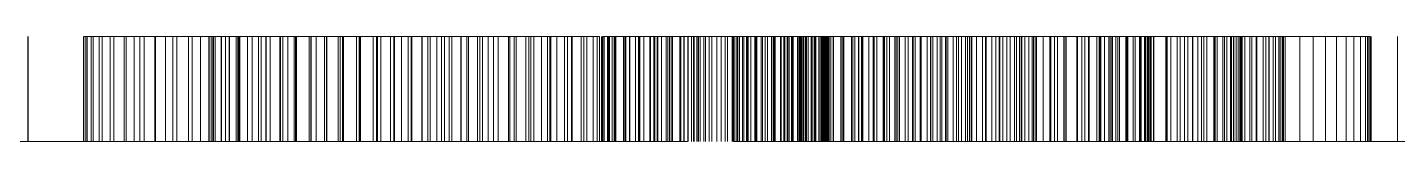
# Model space of a CAD drawing. Extents: x 23 to 587, y 4 to 413.
# Drawn here: x 467.789 to 468.442, y 194.924 to 194.974 of the extents above; entities that cross this region are included whole.
import ezdxf

# ---------------------------------------------------------------- set-up
doc = ezdxf.new("R2010")
doc.units = 0
doc.linetypes.add('DASHED', pattern=[15, 12, -3])
doc.layers.get('0').update_dxf_attribs({"lineweight": 13})

# ---------------------------------------------------------------- blocks, each defined once
blk = doc.blocks.new('BLOCK437')
at = {"color": 7, "linetype": 'DASHED', "lineweight": 13, "ltscale": 0.0025}
for p, q in [((-92.4097, 126.9), (-92.4097, 127)), ((-92.4094, 126.9), (-92.4094, 127)), ((-92.4092, 126.9), (-92.4092, 127)), ((-92.3567, 126.9), (-92.3567, 127)), ((-92.3563, 126.9), (-92.3563, 127)), ((-92.3543, 126.9), (-92.3543, 127)), ((-92.3531, 126.9), (-92.3531, 127)), ((-92.3493, 126.9), (-92.3493, 127)), ((-92.3473, 126.9), (-92.3473, 127)), ((-92.3415, 126.9), (-92.3415, 127)), ((-92.3388, 126.9), (-92.3388, 127)), ((-92.331, 126.9), (-92.331, 127)), ((-92.3275, 126.9), (-92.3275, 127)), ((-92.3178, 126.9), (-92.3178, 127)), ((-92.316, 126.9), (-92.316, 127)), ((-92.3084, 126.9), (-92.3084, 127)), ((-92.3028, 126.9), (-92.3028, 127)), ((-92.2987, 126.9), (-92.2987, 127)), ((-92.2887, 126.9), (-92.2887, 127)), ((-92.2879, 126.9), (-92.2879, 127)), ((-92.2783, 126.9), (-92.2783, 127)), ((-92.2713, 126.9), (-92.2713, 127)), ((-92.2675, 126.9), (-92.2675, 127)), ((-92.2565, 126.9), (-92.2565, 127)), ((-92.2529, 126.9), (-92.2529, 127)), ((-92.245, 126.9), (-92.245, 127)), ((-92.237, 126.9), (-92.237, 127)), ((-92.2369, 126.9), (-92.2369, 127)), ((-92.235, 126.9), (-92.235, 127)), ((-92.2349, 126.9), (-92.2349, 127)), ((-92.2332, 126.9), (-92.2332, 127)), ((-92.2327, 126.9), (-92.2327, 127)), ((-92.2311, 126.9), (-92.2311, 127)), ((-92.231, 126.9), (-92.231, 127)), ((-92.2253, 126.9), (-92.2253, 127)), ((-92.225, 126.9), (-92.225, 127)), ((-92.2211, 126.9), (-92.2211, 127)), ((-92.2177, 126.9), (-92.2177, 127)), ((-92.2175, 126.9), (-92.2175, 127)), ((-92.2109, 126.9), (-92.2109, 127)), ((-92.2093, 126.9), (-92.2093, 127)), ((-92.2086, 126.9), (-92.2086, 127)), ((-92.2076, 126.9), (-92.2076, 127)), ((-92.2001, 126.9), (-92.2001, 127)), ((-92.1959, 126.9), (-92.1959, 127)), ((-92.1958, 126.9), (-92.1958, 127)), ((-92.1898, 126.9), (-92.1898, 127)), ((-92.1873, 126.9), (-92.1873, 127)), ((-92.1829, 126.9), (-92.1829, 127)), ((-92.1825, 126.9), (-92.1825, 127)), ((-92.1787, 126.9), (-92.1787, 127)), ((-92.1695, 126.9), (-92.1695, 127)), ((-92.1688, 126.9), (-92.1688, 127)), ((-92.1666, 126.9), (-92.1666, 127)), ((-92.1619, 126.9), (-92.1619, 127)), ((-92.1557, 126.9), (-92.1557, 127)), ((-92.1546, 126.9), (-92.1546, 127)), ((-92.1535, 126.9), (-92.1535, 127)), ((-92.1415, 126.9), (-92.1415, 127)), ((-92.14, 126.9), (-92.14, 127)), ((-92.1395, 126.9), (-92.1395, 127)), ((-92.1349, 126.9), (-92.1349, 127)), ((-92.1268, 126.9), (-92.1268, 127)), ((-92.125, 126.9), (-92.125, 127)), ((-92.1246, 126.9), (-92.1246, 127)), ((-92.1139, 126.9), (-92.1139, 127)), ((-92.1118, 126.9), (-92.1118, 127)), ((-92.1096, 126.9), (-92.1096, 127)), ((-92.1088, 126.9), (-92.1088, 127)), ((-92.0963, 126.9), (-92.0963, 127)), ((-92.0937, 126.9), (-92.0937, 127)), ((-92.0933, 126.9), (-92.0933, 127)), ((-92.0925, 126.9), (-92.0925, 127)), ((-92.0804, 126.9), (-92.0804, 127)), ((-92.0774, 126.9), (-92.0774, 127)), ((-92.0763, 126.9), (-92.0763, 127)), ((-92.0731, 126.9), (-92.0731, 127)), ((-92.064, 126.9), (-92.064, 127)), ((-92.0607, 126.9), (-92.0607, 127)), ((-92.0602, 126.9), (-92.0602, 127)), ((-92.0534, 126.9), (-92.0534, 127)), ((-92.0472, 126.9), (-92.0472, 127)), ((-92.0442, 126.9), (-92.0442, 127)), ((-92.0436, 126.9), (-92.0436, 127)), ((-92.0341, 126.9), (-92.0341, 127)), ((-92.0336, 126.9), (-92.0336, 127)), ((-92.0283, 126.9), (-92.0283, 127)), ((-92.026, 126.9), (-92.026, 127)), ((-92.0197, 126.9), (-92.0197, 127)), ((-92.0153, 126.9), (-92.0153, 127)), ((-92.0125, 126.9), (-92.0125, 127)), ((-92.008, 126.9), (-92.008, 127)), ((-92.0055, 126.9), (-92.0055, 127)), ((-91.9968, 126.9), (-91.9968, 127)), ((-91.9967, 126.9), (-91.9967, 127)), ((-91.9911, 126.9), (-91.9911, 127)), ((-91.9896, 126.9), (-91.9896, 127)), ((-91.9811, 126.9), (-91.9811, 127)), ((-91.9788, 126.9), (-91.9788, 127)), ((-91.9763, 126.9), (-91.9763, 127)), ((-91.9708, 126.9), (-91.9708, 127)), ((-91.9656, 126.9), (-91.9656, 127)), ((-91.9613, 126.9), (-91.9613, 127)), ((-91.9612, 126.9), (-91.9612, 127)), ((-91.9516, 126.9), (-91.9516, 127)), ((-91.9502, 126.9), (-91.9502, 127)), ((-91.9459, 126.9), (-91.9459, 127)), ((-91.944, 126.9), (-91.944, 127)), ((-91.935, 126.9), (-91.935, 127)), ((-91.932, 126.9), (-91.932, 127)), ((-91.9303, 126.9), (-91.9303, 127)), ((-91.9273, 126.9), (-91.9273, 127)), ((-91.92, 126.9), (-91.92, 127)), ((-91.9144, 126.9), (-91.9144, 127)), ((-91.9119, 126.9), (-91.9119, 127)), ((-91.911, 126.9), (-91.911, 127)), ((-91.9053, 126.9), (-91.9053, 127)), ((-91.8982, 126.9), (-91.8982, 127)), ((-91.8951, 126.9), (-91.8951, 127)), ((-91.8915, 126.9), (-91.8915, 127)), ((-91.8908, 126.9), (-91.8908, 127)), ((-91.8821, 126.9), (-91.8821, 127)), ((-91.8797, 126.9), (-91.8797, 127)), ((-91.8767, 126.9), (-91.8767, 127)), ((-91.8706, 126.9), (-91.8706, 127)), ((-91.8669, 126.9), (-91.8669, 127)), ((-91.8647, 126.9), (-91.8647, 127)), ((-91.8628, 126.9), (-91.8628, 127)), ((-91.8618, 126.9), (-91.8618, 127)), ((-91.8607, 126.9), (-91.8607, 127)), ((-91.8602, 126.9), (-91.8602, 127)), ((-91.8571, 126.9), (-91.8571, 127)), ((-91.856, 126.9), (-91.856, 127)), ((-91.8553, 126.9), (-91.8553, 127)), ((-91.8527, 126.9), (-91.8527, 127)), ((-91.8508, 126.9), (-91.8508, 127)), ((-91.8502, 126.9), (-91.8502, 127)), ((-91.8491, 126.9), (-91.8491, 127)), ((-91.8491, 126.9), (-91.8491, 127)), ((-91.8419, 126.9), (-91.8419, 127)), ((-91.8406, 126.9), (-91.8406, 127)), ((-91.8397, 126.9), (-91.8397, 127)), ((-91.8395, 126.9), (-91.8395, 127)), ((-91.8361, 126.9), (-91.8361, 127)), ((-91.8357, 126.9), (-91.8357, 127)), ((-91.8303, 126.9), (-91.8303, 127)), ((-91.8276, 126.9), (-91.8276, 127)), ((-91.8273, 126.9), (-91.8273, 127)), ((-91.8264, 126.9), (-91.8264, 127)), ((-91.8226, 126.9), (-91.8226, 127)), ((-91.8224, 126.9), (-91.8224, 127)), ((-91.8166, 126.9), (-91.8166, 127)), ((-91.816, 126.9), (-91.816, 127)), ((-91.8128, 126.9), (-91.8128, 127)), ((-91.8119, 126.9), (-91.8119, 127)), ((-91.8098, 126.9), (-91.8098, 127)), ((-91.8091, 126.9), (-91.8091, 127)), ((-91.8057, 126.9), (-91.8057, 127)), ((-91.8012, 126.9), (-91.8012, 127)), ((-91.7997, 126.9), (-91.7997, 127)), ((-91.798, 126.9), (-91.798, 127)), ((-91.7963, 126.9), (-91.7963, 127)), ((-91.7963, 126.9), (-91.7963, 127)), ((-91.7951, 126.9), (-91.7951, 127)), ((-91.7881, 126.9), (-91.7881, 127)), ((-91.788, 126.9), (-91.788, 127)), ((-91.7872, 126.9), (-91.7872, 127)), ((-91.7842, 126.9), (-91.7842, 127)), ((-91.7839, 126.9), (-91.7839, 127)), ((-91.7805, 126.9), (-91.7805, 127)), ((-91.7803, 126.9), (-91.7803, 127)), ((-91.7769, 126.9), (-91.7769, 127)), ((-91.7752, 126.9), (-91.7752, 127)), ((-91.7746, 126.9), (-91.7746, 127)), ((-91.7744, 126.9), (-91.7744, 127)), ((-91.7719, 126.9), (-91.7719, 127)), ((-91.7706, 126.9), (-91.7706, 127)), ((-91.7705, 126.9), (-91.7705, 127)), ((-91.7686, 126.9), (-91.7686, 127)), ((-91.7686, 126.9), (-91.7686, 127)), ((-91.7654, 126.9), (-91.7654, 127)), ((-91.7638, 126.9), (-91.7638, 127)), ((-91.7602, 126.9), (-91.7602, 127)), ((-91.7575, 126.9), (-91.7575, 127)), ((-91.7529, 126.9), (-91.7529, 127)), ((-91.7488, 126.9), (-91.7488, 127)), ((-91.745, 126.9), (-91.745, 127)), ((-91.7426, 126.9), (-91.7426, 127)), ((-91.7382, 126.9), (-91.7382, 127)), ((-91.738, 126.9), (-91.738, 127)), ((-91.738, 126.9), (-91.738, 127)), ((-91.7378, 126.9), (-91.7378, 127)), ((-91.7372, 126.9), (-91.7372, 127)), ((-91.7371, 126.9), (-91.7371, 127)), ((-91.7369, 126.9), (-91.7369, 127)), ((-91.7358, 126.9), (-91.7358, 127)), ((-91.7358, 126.9), (-91.7358, 127)), ((-91.7339, 126.9), (-91.7339, 127)), ((-91.7338, 126.9), (-91.7338, 127)), ((-91.7328, 126.9), (-91.7328, 127)), ((-91.7314, 126.9), (-91.7314, 127)), ((-91.7314, 126.9), (-91.7314, 127)), ((-91.7284, 126.9), (-91.7284, 127)), ((-91.7283, 126.9), (-91.7283, 127)), ((-91.7271, 126.9), (-91.7271, 127)), ((-91.7247, 126.9), (-91.7247, 127)), ((-91.7236, 126.9), (-91.7236, 127)), ((-91.7229, 126.9), (-91.7229, 127)), ((-91.7229, 126.9), (-91.7229, 127)), ((-91.7205, 126.9), (-91.7205, 127)), ((-91.7168, 126.9), (-91.7168, 127)), ((-91.7165, 126.9), (-91.7165, 127)), ((-91.7158, 126.9), (-91.7158, 127)), ((-91.715, 126.9), (-91.715, 127)), ((-91.7149, 126.9), (-91.7149, 127)), ((-91.7105, 126.9), (-91.7105, 127)), ((-91.7092, 126.9), (-91.7092, 127)), ((-91.7068, 126.9), (-91.7068, 127)), ((-91.7068, 126.9), (-91.7068, 127)), ((-91.7047, 126.9), (-91.7047, 127)), ((-91.7009, 126.9), (-91.7009, 127)), ((-91.6993, 126.9), (-91.6993, 127)), ((-91.6991, 126.9), (-91.6991, 127)), ((-91.6983, 126.9), (-91.6983, 127)), ((-91.6973, 126.9), (-91.6973, 127)), ((-91.6972, 126.9), (-91.6972, 127)), ((-91.6923, 126.9), (-91.6923, 127)), ((-91.6919, 126.9), (-91.6919, 127)), ((-91.6918, 126.9), (-91.6918, 127)), ((-91.6914, 126.9), (-91.6914, 127)), ((-91.6891, 126.9), (-91.6891, 127)), ((-91.6879, 126.9), (-91.6879, 127)), ((-91.6859, 126.9), (-91.6859, 127)), ((-91.6851, 126.9), (-91.6851, 127)), ((-91.6839, 126.9), (-91.6839, 127)), ((-91.6816, 126.9), (-91.6816, 127)), ((-91.6807, 126.9), (-91.6807, 127)), ((-91.6806, 126.9), (-91.6806, 127)), ((-91.68, 126.9), (-91.68, 127)), ((-91.676, 126.9), (-91.676, 127)), ((-91.6747, 126.9), (-91.6747, 127)), ((-91.674, 126.9), (-91.674, 127)), ((-91.6737, 126.9), (-91.6737, 127)), ((-91.6727, 126.9), (-91.6727, 127)), ((-91.672, 126.9), (-91.672, 127)), ((-91.6706, 126.9), (-91.6706, 127)), ((-91.6699, 126.9), (-91.6699, 127)), ((-91.6682, 126.9), (-91.6682, 127)), ((-91.6678, 126.9), (-91.6678, 127)), ((-91.6675, 126.9), (-91.6675, 127)), ((-91.6657, 126.9), (-91.6657, 127)), ((-91.6631, 126.9), (-91.6631, 127)), ((-91.663, 126.9), (-91.663, 127)), ((-91.6619, 126.9), (-91.6619, 127)), ((-91.6602, 126.9), (-91.6602, 127)), ((-91.6594, 126.9), (-91.6594, 127)), ((-91.6588, 126.9), (-91.6588, 127)), ((-91.6586, 126.9), (-91.6586, 127)), ((-91.6586, 126.9), (-91.6586, 127)), ((-91.6557, 126.9), (-91.6557, 127)), ((-91.6552, 126.9), (-91.6552, 127)), ((-91.6538, 126.9), (-91.6538, 127)), ((-91.6534, 126.9), (-91.6534, 127)), ((-91.6524, 126.9), (-91.6524, 127)), ((-91.6514, 126.9), (-91.6514, 127)), ((-91.6508, 126.9), (-91.6508, 127)), ((-91.6503, 126.9), (-91.6503, 127)), ((-91.65, 126.9), (-91.65, 127)), ((-91.649, 126.9), (-91.649, 127)), ((-91.649, 126.9), (-91.649, 127)), ((-91.6485, 126.9), (-91.6485, 127)), ((-91.6484, 126.9), (-91.6484, 127)), ((-91.6474, 126.9), (-91.6474, 127)), ((-91.6465, 126.9), (-91.6465, 127)), ((-91.6457, 126.9), (-91.6457, 127)), ((-91.6443, 126.9), (-91.6443, 127)), ((-91.6419, 126.9), (-91.6419, 127)), ((-91.6418, 126.9), (-91.6418, 127)), ((-91.6346, 126.9), (-91.6346, 127)), ((-91.6344, 126.9), (-91.6344, 127)), ((-91.6327, 126.9), (-91.6327, 127)), ((-91.6319, 126.9), (-91.6319, 127)), ((-91.6246, 126.9), (-91.6246, 127)), ((-91.6233, 126.9), (-91.6233, 127)), ((-91.6213, 126.9), (-91.6213, 127)), ((-91.6177, 126.9), (-91.6177, 127)), ((-91.6175, 126.9), (-91.6175, 127)), ((-91.615, 126.9), (-91.615, 127)), ((-91.6143, 126.9), (-91.6143, 127)), ((-91.6136, 126.9), (-91.6136, 127)), ((-91.6079, 126.9), (-91.6079, 127)), ((-91.6038, 126.9), (-91.6038, 127)), ((-91.6037, 126.9), (-91.6037, 127)), ((-91.603, 126.9), (-91.603, 127)), ((-91.6004, 126.9), (-91.6004, 127)), ((-91.5943, 126.9), (-91.5943, 127)), ((-91.5936, 126.9), (-91.5936, 127)), ((-91.593, 126.9), (-91.593, 127)), ((-91.5907, 126.9), (-91.5907, 127)), ((-91.5882, 126.9), (-91.5882, 127)), ((-91.5832, 126.9), (-91.5832, 127)), ((-91.582, 126.9), (-91.582, 127)), ((-91.5805, 126.9), (-91.5805, 127)), ((-91.5786, 126.9), (-91.5786, 127)), ((-91.5733, 126.9), (-91.5733, 127)), ((-91.5706, 126.9), (-91.5706, 127)), ((-91.5665, 126.9), (-91.5665, 127)), ((-91.5662, 126.9), (-91.5662, 127)), ((-91.5657, 126.9), (-91.5657, 127)), ((-91.5637, 126.9), (-91.5637, 127)), ((-91.559, 126.9), (-91.559, 127)), ((-91.5582, 126.9), (-91.5582, 127)), ((-91.5525, 126.9), (-91.5525, 127)), ((-91.5493, 126.9), (-91.5493, 127)), ((-91.5489, 126.9), (-91.5489, 127)), ((-91.5471, 126.9), (-91.5471, 127)), ((-91.5429, 126.9), (-91.5429, 127)), ((-91.5401, 126.9), (-91.5401, 127)), ((-91.5385, 126.9), (-91.5385, 127)), ((-91.5349, 126.9), (-91.5349, 127)), ((-91.5343, 126.9), (-91.5343, 127)), ((-91.5326, 126.9), (-91.5326, 127)), ((-91.5275, 126.9), (-91.5275, 127)), ((-91.5245, 126.9), (-91.5245, 127)), ((-91.5225, 126.9), (-91.5225, 127)), ((-91.5196, 126.9), (-91.5196, 127)), ((-91.516, 126.9), (-91.516, 127)), ((-91.5138, 126.9), (-91.5138, 127)), ((-91.5119, 126.9), (-91.5119, 127)), ((-91.5106, 126.9), (-91.5106, 127)), ((-91.5098, 126.9), (-91.5098, 127)), ((-91.5052, 126.9), (-91.5052, 127)), ((-91.4996, 126.9), (-91.4996, 127)), ((-91.4968, 126.9), (-91.4968, 127)), ((-91.4968, 126.9), (-91.4968, 127)), ((-91.496, 126.9), (-91.496, 127)), ((-91.4908, 126.9), (-91.4908, 127)), ((-91.4869, 126.9), (-91.4869, 127)), ((-91.4836, 126.9), (-91.4836, 127)), ((-91.4833, 126.9), (-91.4833, 127)), ((-91.483, 126.9), (-91.483, 127)), ((-91.4801, 126.9), (-91.4801, 127)), ((-91.4765, 126.9), (-91.4765, 127)), ((-91.4733, 126.9), (-91.4733, 127)), ((-91.4692, 126.9), (-91.4692, 127)), ((-91.4671, 126.9), (-91.4671, 127)), ((-91.4643, 126.9), (-91.4643, 127)), ((-91.4628, 126.9), (-91.4628, 127)), ((-91.4623, 126.9), (-91.4623, 127)), ((-91.4593, 126.9), (-91.4593, 127)), ((-91.4555, 126.9), (-91.4555, 127)), ((-91.4523, 126.9), (-91.4523, 127)), ((-91.4511, 126.9), (-91.4511, 127)), ((-91.4494, 126.9), (-91.4494, 127)), ((-91.4482, 126.9), (-91.4482, 127)), ((-91.4419, 126.9), (-91.4419, 127)), ((-91.4417, 126.9), (-91.4417, 127)), ((-91.4354, 126.9), (-91.4354, 127)), ((-91.4353, 126.9), (-91.4353, 127)), ((-91.4346, 126.9), (-91.4346, 127)), ((-91.431, 126.9), (-91.431, 127)), ((-91.4309, 126.9), (-91.4309, 127)), ((-91.4283, 126.9), (-91.4283, 127)), ((-91.4221, 126.9), (-91.4221, 127)), ((-91.4218, 126.9), (-91.4218, 127)), ((-91.4201, 126.9), (-91.4201, 127)), ((-91.42, 126.9), (-91.42, 127)), ((-91.4098, 126.9), (-91.4098, 127)), ((-91.4098, 126.9), (-91.4098, 127)), ((-91.4091, 126.9), (-91.4091, 127)), ((-91.4051, 126.9), (-91.4051, 127)), ((-91.4051, 126.9), (-91.4051, 127)), ((-91.402, 126.9), (-91.402, 127)), ((-91.3987, 126.9), (-91.3987, 127)), ((-91.3983, 126.9), (-91.3983, 127)), ((-91.3981, 126.9), (-91.3981, 127)), ((-91.3905, 126.9), (-91.3905, 127)), ((-91.3885, 126.9), (-91.3885, 127)), ((-91.3877, 126.9), (-91.3877, 127)), ((-91.3869, 126.9), (-91.3869, 127)), ((-91.3832, 126.9), (-91.3832, 127)), ((-91.3791, 126.9), (-91.3791, 127)), ((-91.378, 126.9), (-91.378, 127)), ((-91.3763, 126.9), (-91.3763, 127)), ((-91.3756, 126.9), (-91.3756, 127)), ((-91.3725, 126.9), (-91.3725, 127)), ((-91.3706, 126.9), (-91.3706, 127)), ((-91.3691, 126.9), (-91.3691, 127)), ((-91.3629, 126.9), (-91.3629, 127)), ((-91.3625, 126.9), (-91.3625, 127)), ((-91.3624, 126.9), (-91.3624, 127)), ((-91.3619, 126.9), (-91.3619, 127)), ((-91.3611, 126.9), (-91.3611, 127)), ((-91.356, 126.9), (-91.356, 127)), ((-91.3541, 126.9), (-91.3541, 127)), ((-91.35, 126.9), (-91.35, 127)), ((-91.3492, 126.9), (-91.3492, 127)), ((-91.3488, 126.9), (-91.3488, 127)), ((-91.3485, 126.9), (-91.3485, 127)), ((-91.3453, 126.9), (-91.3453, 127)), ((-91.3442, 126.9), (-91.3442, 127)), ((-91.3428, 126.9), (-91.3428, 127)), ((-91.3422, 126.9), (-91.3422, 127)), ((-91.3419, 126.9), (-91.3419, 127)), ((-91.3411, 126.9), (-91.3411, 127)), ((-91.3397, 126.9), (-91.3397, 127)), ((-91.3394, 126.9), (-91.3394, 127)), ((-91.3389, 126.9), (-91.3389, 127)), ((-91.3365, 126.9), (-91.3365, 127)), ((-91.3362, 126.9), (-91.3362, 127)), ((-91.325, 126.9), (-91.325, 127)), ((-91.3243, 126.9), (-91.3243, 127)), ((-91.3235, 126.9), (-91.3235, 127)), ((-91.32, 126.9), (-91.32, 127)), ((-91.3141, 126.9), (-91.3141, 127)), ((-91.3113, 126.9), (-91.3113, 127)), ((-91.3071, 126.9), (-91.3071, 127)), ((-91.3039, 126.9), (-91.3039, 127)), ((-91.2996, 126.9), (-91.2996, 127)), ((-91.299, 126.9), (-91.299, 127)), ((-91.2945, 126.9), (-91.2945, 127)), ((-91.291, 126.9), (-91.291, 127)), ((-91.2887, 126.9), (-91.2887, 127)), ((-91.2858, 126.9), (-91.2858, 127)), ((-91.2791, 126.9), (-91.2791, 127)), ((-91.2785, 126.9), (-91.2785, 127)), ((-91.2778, 126.9), (-91.2778, 127)), ((-91.2761, 126.9), (-91.2761, 127)), ((-91.2706, 126.9), (-91.2706, 127)), ((-91.2689, 126.9), (-91.2689, 127)), ((-91.2667, 126.9), (-91.2667, 127)), ((-91.2633, 126.9), (-91.2633, 127)), ((-91.2623, 126.9), (-91.2623, 127)), ((-91.2604, 126.9), (-91.2604, 127)), ((-91.2604, 126.9), (-91.2604, 127)), ((-91.2601, 126.9), (-91.2601, 127)), ((-91.2579, 126.9), (-91.2579, 127)), ((-91.2559, 126.9), (-91.2559, 127)), ((-91.2544, 126.9), (-91.2544, 127)), ((-91.2533, 126.9), (-91.2533, 127)), ((-91.253, 126.9), (-91.253, 127)), ((-91.2528, 126.9), (-91.2528, 127)), ((-91.2526, 126.9), (-91.2526, 127)), ((-91.252, 126.9), (-91.252, 127)), ((-91.2497, 126.9), (-91.2497, 127)), ((-91.2447, 126.9), (-91.2447, 127)), ((-91.2428, 126.9), (-91.2428, 127)), ((-91.2387, 126.9), (-91.2387, 127)), ((-91.238, 126.9), (-91.238, 127)), ((-91.2321, 126.9), (-91.2321, 127)), ((-91.2296, 126.9), (-91.2296, 127)), ((-91.2268, 126.9), (-91.2268, 127)), ((-91.2264, 126.9), (-91.2264, 127)), ((-91.2225, 126.9), (-91.2225, 127)), ((-91.2204, 126.9), (-91.2204, 127)), ((-91.2173, 126.9), (-91.2173, 127)), ((-91.2159, 126.9), (-91.2159, 127)), ((-91.214, 126.9), (-91.214, 127)), ((-91.2133, 126.9), (-91.2133, 127)), ((-91.2127, 126.9), (-91.2127, 127)), ((-91.2112, 126.9), (-91.2112, 127)), ((-91.1972, 126.9), (-91.1972, 127)), ((-91.1843, 126.9), (-91.1843, 127)), ((-91.1726, 126.9), (-91.1726, 127)), ((-91.1621, 126.9), (-91.1621, 127)), ((-91.1531, 126.9), (-91.1531, 127)), ((-91.1456, 126.9), (-91.1456, 127)), ((-91.1394, 126.9), (-91.1394, 127)), ((-91.1347, 126.9), (-91.1347, 127)), ((-91.1326, 126.9), (-91.1326, 127)), ((-91.1314, 126.9), (-91.1314, 127)), ((-91.1301, 126.9), (-91.1301, 127)), ((-91.1296, 126.9), (-91.1296, 127)), ((-91.1291, 126.9), (-91.1291, 127)), ((-91.1042, 126.9), (-91.1042, 127))]:
    blk.add_line(p, q, dxfattribs=at)
at = {"color": 7, "linetype": 'DASHED', "lineweight": 13, "ltscale": 7.76418e-05}
blk.add_line((-92.3531, 127), (-92.3563, 127), dxfattribs=at)
at = {"color": 7, "linetype": 'DASHED', "lineweight": 13, "ltscale": 0.000145871}
blk.add_line((-92.3473, 127), (-92.3531, 127), dxfattribs=at)
at = {"color": 7, "linetype": 'DASHED', "lineweight": 13, "ltscale": 0.00021402}
blk.add_line((-92.3388, 127), (-92.3473, 127), dxfattribs=at)
at = {"color": 7, "linetype": 'DASHED', "lineweight": 13, "ltscale": 0.000282267}
blk.add_line((-92.3275, 127), (-92.3388, 127), dxfattribs=at)
at = {"color": 7, "linetype": 'DASHED', "lineweight": 13, "ltscale": 0.000285954}
blk.add_line((-92.316, 127), (-92.3275, 127), dxfattribs=at)
at = {"color": 7, "linetype": 'DASHED', "lineweight": 13, "ltscale": 0.000329614}
blk.add_line((-92.3028, 127), (-92.316, 127), dxfattribs=at)
at = {"color": 7, "linetype": 'DASHED', "lineweight": 13, "ltscale": 0.00037325}
blk.add_line((-92.2879, 127), (-92.3028, 127), dxfattribs=at)
at = {"color": 7, "linetype": 'DASHED', "lineweight": 13, "ltscale": 0.000416137}
blk.add_line((-92.2713, 127), (-92.2879, 127), dxfattribs=at)
at = {"color": 7, "linetype": 'DASHED', "lineweight": 13, "ltscale": 0.000459706}
blk.add_line((-92.2529, 127), (-92.2713, 127), dxfattribs=at)
at = {"color": 7, "linetype": 'DASHED', "lineweight": 13, "ltscale": 0.000503438}
blk.add_line((-92.2327, 127), (-92.2529, 127), dxfattribs=at)
at = {"color": 7, "linetype": 'DASHED', "lineweight": 13, "ltscale": 0.000546252}
blk.add_line((-92.2109, 127), (-92.2327, 127), dxfattribs=at)
at = {"color": 7, "linetype": 'DASHED', "lineweight": 13, "ltscale": 0.000589888}
blk.add_line((-92.1873, 127), (-92.2109, 127), dxfattribs=at)
at = {"color": 7, "linetype": 'DASHED', "lineweight": 13, "ltscale": 0.000633524}
blk.add_line((-92.1619, 127), (-92.1873, 127), dxfattribs=at)
at = {"color": 7, "linetype": 'DASHED', "lineweight": 13, "ltscale": 0.000676411}
blk.add_line((-92.1349, 127), (-92.1619, 127), dxfattribs=at)
at = {"color": 7, "linetype": 'DASHED', "lineweight": 13, "ltscale": 0.00052487}
blk.add_line((-92.1139, 127), (-92.1349, 127), dxfattribs=at)
at = {"color": 7, "linetype": 'DASHED', "lineweight": 13, "ltscale": 0.000514797}
blk.add_line((-92.0933, 127), (-92.1139, 127), dxfattribs=at)
at = {"color": 7, "linetype": 'DASHED', "lineweight": 13, "ltscale": 0.00050395}
blk.add_line((-92.0731, 127), (-92.0933, 127), dxfattribs=at)
at = {"color": 7, "linetype": 'DASHED', "lineweight": 13, "ltscale": 0.000493249}
blk.add_line((-92.0534, 127), (-92.0731, 127), dxfattribs=at)
at = {"color": 7, "linetype": 'DASHED', "lineweight": 13, "ltscale": 0.000482427}
blk.add_line((-92.0341, 127), (-92.0534, 127), dxfattribs=at)
at = {"color": 7, "linetype": 'DASHED', "lineweight": 13, "ltscale": 0.000471605}
blk.add_line((-92.0153, 127), (-92.0341, 127), dxfattribs=at)
at = {"color": 7, "linetype": 'DASHED', "lineweight": 13, "ltscale": 0.000460862}
blk.add_line((-91.9968, 127), (-92.0153, 127), dxfattribs=at)
at = {"color": 7, "linetype": 'DASHED', "lineweight": 13, "ltscale": 0.000450806}
blk.add_line((-91.9788, 127), (-91.9968, 127), dxfattribs=at)
at = {"color": 7, "linetype": 'DASHED', "lineweight": 13, "ltscale": 0.000440057}
blk.add_line((-91.9612, 127), (-91.9788, 127), dxfattribs=at)
at = {"color": 7, "linetype": 'DASHED', "lineweight": 13, "ltscale": 0.000429162}
blk.add_line((-91.944, 127), (-91.9612, 127), dxfattribs=at)
at = {"color": 7, "linetype": 'DASHED', "lineweight": 13, "ltscale": 0.000418566}
blk.add_line((-91.9273, 127), (-91.944, 127), dxfattribs=at)
at = {"color": 7, "linetype": 'DASHED', "lineweight": 13, "ltscale": 0.000407193}
blk.add_line((-91.911, 127), (-91.9273, 127), dxfattribs=at)
at = {"color": 7, "linetype": 'DASHED', "lineweight": 13, "ltscale": 0.000396574}
blk.add_line((-91.8951, 127), (-91.911, 127), dxfattribs=at)
at = {"color": 7, "linetype": 'DASHED', "lineweight": 13, "ltscale": 0.000386047}
blk.add_line((-91.8797, 127), (-91.8951, 127), dxfattribs=at)
at = {"color": 7, "linetype": 'DASHED', "lineweight": 13, "ltscale": 0.000374662}
blk.add_line((-91.8647, 127), (-91.8797, 127), dxfattribs=at)
at = {"color": 7, "linetype": 'DASHED', "lineweight": 13, "ltscale": 2.58759e-05}
blk.add_line((-91.8607, 127), (-91.8618, 127), dxfattribs=at)
at = {"color": 7, "linetype": 'DASHED', "lineweight": 13, "ltscale": 9.12407e-05}
blk.add_line((-91.8571, 127), (-91.8607, 127), dxfattribs=at)
at = {"color": 7, "linetype": 'DASHED', "lineweight": 13, "ltscale": 0.00015736}
blk.add_line((-91.8508, 127), (-91.8571, 127), dxfattribs=at)
at = {"color": 7, "linetype": 'DASHED', "lineweight": 13, "ltscale": 0.000223407}
blk.add_line((-91.8419, 127), (-91.8508, 127), dxfattribs=at)
at = {"color": 7, "linetype": 'DASHED', "lineweight": 13, "ltscale": 0.000288869}
blk.add_line((-91.8303, 127), (-91.8419, 127), dxfattribs=at)
at = {"color": 7, "linetype": 'DASHED', "lineweight": 13, "ltscale": 0.000342407}
blk.add_line((-91.8166, 127), (-91.8303, 127), dxfattribs=at)
at = {"color": 7, "linetype": 'DASHED', "lineweight": 13, "ltscale": 0.000385011}
blk.add_line((-91.8012, 127), (-91.8166, 127), dxfattribs=at)
at = {"color": 7, "linetype": 'DASHED', "lineweight": 13, "ltscale": 0.000426282}
blk.add_line((-91.7842, 127), (-91.8012, 127), dxfattribs=at)
at = {"color": 7, "linetype": 'DASHED', "lineweight": 13, "ltscale": 0.000468782}
blk.add_line((-91.7654, 127), (-91.7842, 127), dxfattribs=at)
at = {"color": 7, "linetype": 'DASHED', "lineweight": 13, "ltscale": 0.000510656}
blk.add_line((-91.745, 127), (-91.7654, 127), dxfattribs=at)
at = {"color": 7, "linetype": 'DASHED', "lineweight": 13, "ltscale": 0.000552536}
blk.add_line((-91.7229, 127), (-91.745, 127), dxfattribs=at)
at = {"color": 7, "linetype": 'DASHED', "lineweight": 13, "ltscale": 0.00059441}
blk.add_line((-91.6991, 127), (-91.7229, 127), dxfattribs=at)
at = {"color": 7, "linetype": 'DASHED', "lineweight": 13, "ltscale": 0.000636307}
blk.add_line((-91.6737, 127), (-91.6991, 127), dxfattribs=at)
at = {"color": 7, "linetype": 'DASHED', "lineweight": 13, "ltscale": 0.000678188}
blk.add_line((-91.6465, 127), (-91.6737, 127), dxfattribs=at)
at = {"color": 7, "linetype": 'DASHED', "lineweight": 13, "ltscale": 0.000720031}
blk.add_line((-91.6177, 127), (-91.6465, 127), dxfattribs=at)
at = {"color": 7, "linetype": 'DASHED', "lineweight": 13, "ltscale": 0.000433259}
blk.add_line((-91.6004, 127), (-91.6177, 127), dxfattribs=at)
at = {"color": 7, "linetype": 'DASHED', "lineweight": 13, "ltscale": 0.000429077}
blk.add_line((-91.5832, 127), (-91.6004, 127), dxfattribs=at)
at = {"color": 7, "linetype": 'DASHED', "lineweight": 13, "ltscale": 0.000425885}
blk.add_line((-91.5662, 127), (-91.5832, 127), dxfattribs=at)
at = {"color": 7, "linetype": 'DASHED', "lineweight": 13, "ltscale": 0.000421807}
blk.add_line((-91.5493, 127), (-91.5662, 127), dxfattribs=at)
at = {"color": 7, "linetype": 'DASHED', "lineweight": 13, "ltscale": 0.000418525}
blk.add_line((-91.5326, 127), (-91.5493, 127), dxfattribs=at)
at = {"color": 7, "linetype": 'DASHED', "lineweight": 13, "ltscale": 0.000415285}
blk.add_line((-91.516, 127), (-91.5326, 127), dxfattribs=at)
at = {"color": 7, "linetype": 'DASHED', "lineweight": 13, "ltscale": 0.000410506}
blk.add_line((-91.4996, 127), (-91.516, 127), dxfattribs=at)
at = {"color": 7, "linetype": 'DASHED', "lineweight": 13, "ltscale": 0.000407267}
blk.add_line((-91.4833, 127), (-91.4996, 127), dxfattribs=at)
at = {"color": 7, "linetype": 'DASHED', "lineweight": 13, "ltscale": 0.000403985}
blk.add_line((-91.4671, 127), (-91.4833, 127), dxfattribs=at)
at = {"color": 7, "linetype": 'DASHED', "lineweight": 13, "ltscale": 0.00039993}
blk.add_line((-91.4511, 127), (-91.4671, 127), dxfattribs=at)
at = {"color": 7, "linetype": 'DASHED', "lineweight": 13, "ltscale": 0.00039335}
blk.add_line((-91.4354, 127), (-91.4511, 127), dxfattribs=at)
at = {"color": 7, "linetype": 'DASHED', "lineweight": 13, "ltscale": 0.000383557}
blk.add_line((-91.42, 127), (-91.4354, 127), dxfattribs=at)
at = {"color": 7, "linetype": 'DASHED', "lineweight": 13, "ltscale": 0.000374415}
blk.add_line((-91.4051, 127), (-91.42, 127), dxfattribs=at)
at = {"color": 7, "linetype": 'DASHED', "lineweight": 13, "ltscale": 0.000363842}
blk.add_line((-91.3905, 127), (-91.4051, 127), dxfattribs=at)
at = {"color": 7, "linetype": 'DASHED', "lineweight": 13, "ltscale": 0.000353958}
blk.add_line((-91.3763, 127), (-91.3905, 127), dxfattribs=at)
at = {"color": 7, "linetype": 'DASHED', "lineweight": 13, "ltscale": 0.00034498}
blk.add_line((-91.3625, 127), (-91.3763, 127), dxfattribs=at)
at = {"color": 7, "linetype": 'DASHED', "lineweight": 13, "ltscale": 0.000334268}
blk.add_line((-91.3492, 127), (-91.3625, 127), dxfattribs=at)
at = {"color": 7, "linetype": 'DASHED', "lineweight": 13, "ltscale": 0.000325278}
blk.add_line((-91.3362, 127), (-91.3492, 127), dxfattribs=at)
at = {"color": 7, "linetype": 'DASHED', "lineweight": 13, "ltscale": 0.000315399}
blk.add_line((-91.3235, 127), (-91.3362, 127), dxfattribs=at)
at = {"color": 7, "linetype": 'DASHED', "lineweight": 13, "ltscale": 0.000305564}
blk.add_line((-91.3113, 127), (-91.3235, 127), dxfattribs=at)
at = {"color": 7, "linetype": 'DASHED', "lineweight": 13, "ltscale": 0.000291897}
blk.add_line((-91.2996, 127), (-91.3113, 127), dxfattribs=at)
at = {"color": 7, "linetype": 'DASHED', "lineweight": 13, "ltscale": 0.000273668}
blk.add_line((-91.2887, 127), (-91.2996, 127), dxfattribs=at)
at = {"color": 7, "linetype": 'DASHED', "lineweight": 13, "ltscale": 0.000255556}
blk.add_line((-91.2785, 127), (-91.2887, 127), dxfattribs=at)
at = {"color": 7, "linetype": 'DASHED', "lineweight": 13, "ltscale": 0.00023818}
blk.add_line((-91.2689, 127), (-91.2785, 127), dxfattribs=at)
at = {"color": 7, "linetype": 'DASHED', "lineweight": 13, "ltscale": 0.00021994}
blk.add_line((-91.2601, 127), (-91.2689, 127), dxfattribs=at)
at = {"color": 7, "linetype": 'DASHED', "lineweight": 13, "ltscale": 0.000202484}
blk.add_line((-91.252, 127), (-91.2601, 127), dxfattribs=at)
at = {"color": 7, "linetype": 'DASHED', "lineweight": 13, "ltscale": 0.000184347}
blk.add_line((-91.2447, 127), (-91.252, 127), dxfattribs=at)
at = {"color": 7, "linetype": 'DASHED', "lineweight": 13, "ltscale": 0.00016685}
blk.add_line((-91.238, 127), (-91.2447, 127), dxfattribs=at)
at = {"color": 7, "linetype": 'DASHED', "lineweight": 13, "ltscale": 0.000148755}
blk.add_line((-91.2321, 127), (-91.238, 127), dxfattribs=at)
at = {"color": 7, "linetype": 'DASHED', "lineweight": 13, "ltscale": 0.000130533}
blk.add_line((-91.2268, 127), (-91.2321, 127), dxfattribs=at)
at = {"color": 7, "linetype": 'DASHED', "lineweight": 13, "ltscale": 0.000161316}
blk.add_line((-91.2204, 127), (-91.2268, 127), dxfattribs=at)
at = {"color": 7, "linetype": 'DASHED', "lineweight": 13, "ltscale": 0.000112509}
blk.add_line((-91.2159, 127), (-91.2204, 127), dxfattribs=at)
at = {"color": 7, "linetype": 'DASHED', "lineweight": 13, "ltscale": 6.36049e-05}
blk.add_line((-91.2133, 127), (-91.2159, 127), dxfattribs=at)
at = {"color": 7, "linetype": 'DASHED', "lineweight": 13, "ltscale": 0.002019}
blk.add_line((-91.1326, 127), (-91.2133, 127), dxfattribs=at)
at = {"color": 7, "linetype": 'DASHED', "lineweight": 13, "ltscale": 6.07441e-05}
blk.add_line((-91.1301, 127), (-91.1326, 127), dxfattribs=at)
at = {"color": 7, "linetype": 'DASHED', "lineweight": 13, "ltscale": 0.466421}
blk.add_line((-98.6378, 126.9), (-79.9809, 126.9), dxfattribs=at)
at = {"color": 7, "linetype": 'DASHED', "lineweight": 13, "ltscale": 0.12}
blk.add_line((-88.1809, 126.9), (-92.9809, 126.9), dxfattribs=at)
at = {"color": 7, "linetype": 'DASHED', "lineweight": 13, "ltscale": 3.45221e-05}
blk.add_line((-91.7371, 126.9), (-91.7358, 126.9), dxfattribs=at)
at = {"color": 7, "linetype": 'DASHED', "lineweight": 13, "ltscale": 4.83812e-05}
blk.add_line((-91.7358, 126.9), (-91.7338, 126.9), dxfattribs=at)
at = {"color": 7, "linetype": 'DASHED', "lineweight": 13, "ltscale": 6.16087e-05}
blk.add_line((-91.7338, 126.9), (-91.7314, 126.9), dxfattribs=at)
at = {"color": 7, "linetype": 'DASHED', "lineweight": 13, "ltscale": 7.62937e-05}
blk.add_line((-91.7314, 126.9), (-91.7283, 126.9), dxfattribs=at)
at = {"color": 7, "linetype": 'DASHED', "lineweight": 13, "ltscale": 9.00908e-05}
blk.add_line((-91.7283, 126.9), (-91.7247, 126.9), dxfattribs=at)
at = {"color": 7, "linetype": 'DASHED', "lineweight": 13, "ltscale": 0.000104051}
blk.add_line((-91.7247, 126.9), (-91.7205, 126.9), dxfattribs=at)
at = {"color": 7, "linetype": 'DASHED', "lineweight": 13, "ltscale": 0.000117921}
blk.add_line((-91.7205, 126.9), (-91.7158, 126.9), dxfattribs=at)
at = {"color": 7, "linetype": 'DASHED', "lineweight": 13, "ltscale": 0.000131779}
blk.add_line((-91.7158, 126.9), (-91.7105, 126.9), dxfattribs=at)
at = {"color": 7, "linetype": 'DASHED', "lineweight": 13, "ltscale": 0.000145679}
blk.add_line((-91.7105, 126.9), (-91.7047, 126.9), dxfattribs=at)
at = {"color": 7, "linetype": 'DASHED', "lineweight": 13, "ltscale": 0.000159633}
blk.add_line((-91.7047, 126.9), (-91.6983, 126.9), dxfattribs=at)
at = {"color": 7, "linetype": 'DASHED', "lineweight": 13, "ltscale": 0.000173503}
blk.add_line((-91.6983, 126.9), (-91.6914, 126.9), dxfattribs=at)
at = {"color": 7, "linetype": 'DASHED', "lineweight": 13, "ltscale": 0.000188122}
blk.add_line((-91.6914, 126.9), (-91.6839, 126.9), dxfattribs=at)
at = {"color": 7, "linetype": 'DASHED', "lineweight": 13, "ltscale": 0.00019776}
blk.add_line((-91.6839, 126.9), (-91.676, 126.9), dxfattribs=at)
at = {"color": 7, "linetype": 'DASHED', "lineweight": 13, "ltscale": 0.000203929}
blk.add_line((-91.676, 126.9), (-91.6678, 126.9), dxfattribs=at)
at = {"color": 7, "linetype": 'DASHED', "lineweight": 13, "ltscale": 0.000209983}
blk.add_line((-91.6678, 126.9), (-91.6594, 126.9), dxfattribs=at)
at = {"color": 7, "linetype": 'DASHED', "lineweight": 13, "ltscale": 0.000216249}
blk.add_line((-91.6594, 126.9), (-91.6508, 126.9), dxfattribs=at)
at = {"color": 7, "linetype": 'DASHED', "lineweight": 13, "ltscale": 0.000223051}
blk.add_line((-91.6508, 126.9), (-91.6418, 126.9), dxfattribs=at)
at = {"color": 7, "linetype": 'DASHED', "lineweight": 13, "ltscale": 0.000228465}
blk.add_line((-91.6418, 126.9), (-91.6327, 126.9), dxfattribs=at)
at = {"color": 7, "linetype": 'DASHED', "lineweight": 13, "ltscale": 0.000235364}
blk.add_line((-91.6327, 126.9), (-91.6233, 126.9), dxfattribs=at)
at = {"color": 7, "linetype": 'DASHED', "lineweight": 13, "ltscale": 0.000241412}
blk.add_line((-91.6233, 126.9), (-91.6136, 126.9), dxfattribs=at)
at = {"color": 7, "linetype": 'DASHED', "lineweight": 13, "ltscale": 0.000247587}
blk.add_line((-91.6136, 126.9), (-91.6037, 126.9), dxfattribs=at)
at = {"color": 7, "linetype": 'DASHED', "lineweight": 13, "ltscale": 0.000253852}
blk.add_line((-91.6037, 126.9), (-91.5936, 126.9), dxfattribs=at)
at = {"color": 7, "linetype": 'DASHED', "lineweight": 13, "ltscale": 0.000374725}
blk.add_line((-91.5936, 126.9), (-91.5786, 126.9), dxfattribs=at)
at = {"color": 7, "linetype": 'DASHED', "lineweight": 13, "ltscale": 0.000371777}
blk.add_line((-91.5786, 126.9), (-91.5637, 126.9), dxfattribs=at)
at = {"color": 7, "linetype": 'DASHED', "lineweight": 13, "ltscale": 0.000369646}
blk.add_line((-91.5637, 126.9), (-91.5489, 126.9), dxfattribs=at)
at = {"color": 7, "linetype": 'DASHED', "lineweight": 13, "ltscale": 0.000366698}
blk.add_line((-91.5489, 126.9), (-91.5343, 126.9), dxfattribs=at)
at = {"color": 7, "linetype": 'DASHED', "lineweight": 13, "ltscale": 0.000365189}
blk.add_line((-91.5343, 126.9), (-91.5196, 126.9), dxfattribs=at)
at = {"color": 7, "linetype": 'DASHED', "lineweight": 13, "ltscale": 0.000361523}
blk.add_line((-91.5196, 126.9), (-91.5052, 126.9), dxfattribs=at)
at = {"color": 7, "linetype": 'DASHED', "lineweight": 13, "ltscale": 0.000360128}
blk.add_line((-91.5052, 126.9), (-91.4908, 126.9), dxfattribs=at)
at = {"color": 7, "linetype": 'DASHED', "lineweight": 13, "ltscale": 0.000357169}
blk.add_line((-91.4908, 126.9), (-91.4765, 126.9), dxfattribs=at)
at = {"color": 7, "linetype": 'DASHED', "lineweight": 13, "ltscale": 0.000354952}
blk.add_line((-91.4765, 126.9), (-91.4623, 126.9), dxfattribs=at)
at = {"color": 7, "linetype": 'DASHED', "lineweight": 13, "ltscale": 0.000352711}
blk.add_line((-91.4623, 126.9), (-91.4482, 126.9), dxfattribs=at)
at = {"color": 7, "linetype": 'DASHED', "lineweight": 13, "ltscale": 0.000340576}
blk.add_line((-91.4482, 126.9), (-91.4346, 126.9), dxfattribs=at)
at = {"color": 7, "linetype": 'DASHED', "lineweight": 13, "ltscale": 0.000319878}
blk.add_line((-91.4346, 126.9), (-91.4218, 126.9), dxfattribs=at)
at = {"color": 7, "linetype": 'DASHED', "lineweight": 13, "ltscale": 0.000298524}
blk.add_line((-91.4218, 126.9), (-91.4098, 126.9), dxfattribs=at)
at = {"color": 7, "linetype": 'DASHED', "lineweight": 13, "ltscale": 0.000276981}
blk.add_line((-91.4098, 126.9), (-91.3987, 126.9), dxfattribs=at)
at = {"color": 7, "linetype": 'DASHED', "lineweight": 13, "ltscale": 0.00025629}
blk.add_line((-91.3987, 126.9), (-91.3885, 126.9), dxfattribs=at)
at = {"color": 7, "linetype": 'DASHED', "lineweight": 13, "ltscale": 0.000234832}
blk.add_line((-91.3885, 126.9), (-91.3791, 126.9), dxfattribs=at)
at = {"color": 7, "linetype": 'DASHED', "lineweight": 13, "ltscale": 0.000213417}
blk.add_line((-91.3791, 126.9), (-91.3706, 126.9), dxfattribs=at)
at = {"color": 7, "linetype": 'DASHED', "lineweight": 13, "ltscale": 0.000192683}
blk.add_line((-91.3706, 126.9), (-91.3629, 126.9), dxfattribs=at)
at = {"color": 7, "linetype": 'DASHED', "lineweight": 13, "ltscale": 0.000171261}
blk.add_line((-91.3629, 126.9), (-91.356, 126.9), dxfattribs=at)
at = {"color": 7, "linetype": 'DASHED', "lineweight": 13, "ltscale": 0.000149804}
blk.add_line((-91.356, 126.9), (-91.35, 126.9), dxfattribs=at)
at = {"color": 7, "linetype": 'DASHED', "lineweight": 13, "ltscale": 0.000118158}
blk.add_line((-91.35, 126.9), (-91.3453, 126.9), dxfattribs=at)
at = {"color": 7, "linetype": 'DASHED', "lineweight": 13, "ltscale": 8.57893e-05}
blk.add_line((-91.3453, 126.9), (-91.3419, 126.9), dxfattribs=at)
at = {"color": 7, "linetype": 'DASHED', "lineweight": 13, "ltscale": 5.28968e-05}
blk.add_line((-91.3419, 126.9), (-91.3397, 126.9), dxfattribs=at)

msp = doc.modelspace()

# ---------------------------------------------------------------- block references
at = {"lineweight": 0, "xscale": 0.5, "yscale": 0.5, "zscale": 0.5}
msp.add_blockref('BLOCK437', (513.99417, 131.47371), dxfattribs=at)

doc.saveas('drawing.dxf')
